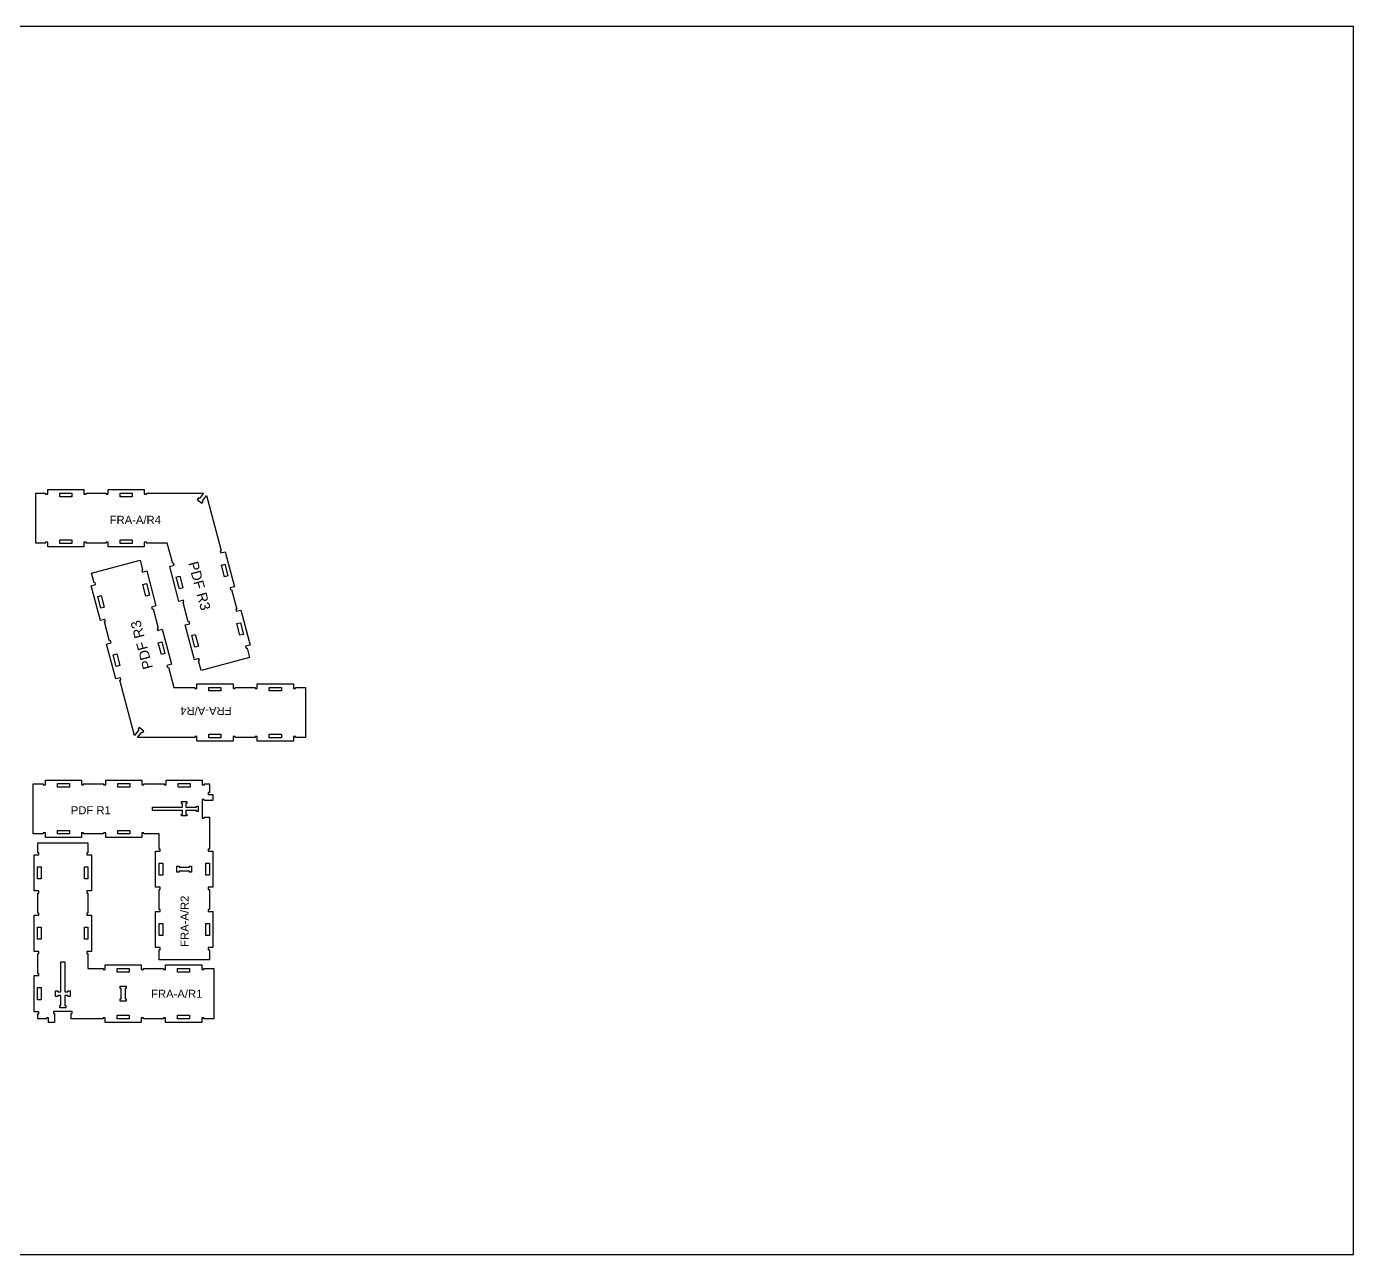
# Model space of a CAD drawing. Header units: millimetres. Extents: x -574 to 646, y -196 to 414.
# Drawn here: x -13 to 646, y -196 to 414 of the extents above; entities that cross this region are included whole.
import ezdxf

# ---------------------------------------------------------------- set-up
doc = ezdxf.new("R2010")
doc.units = ezdxf.units.MM
doc.header["$MEASUREMENT"] = 0
for name, color, linetype, true_color in [('0_SHEET_BIRCHPLY_2440X1220', 1, 'Continuous', 0xff0000), ('1_ANYTOOL_1MMDEEP_INSIDE', 2, 'Continuous', 0xffff00), ('3_ANYTOOL_CUTTHROUGH_INSID', 4, 'Continuous', 0x00ffff), ('6_ANYTOOL_CUTTHROUGH_OUTSI', 5, 'Continuous', 0x0000ff), ('Default', 18, 'Continuous', 0x000000)]:
    doc.layers.add(name, color=color, linetype=linetype, true_color=true_color)

msp = doc.modelspace()

# ---------------------------------------------------------------- linework, layer by layer
at = {"layer": '0_SHEET_BIRCHPLY_2440X1220'}
msp.add_lwpolyline([(-574.38, 413.84), (-574.38, -196.16), (645.62, -196.16), (645.62, 413.84), (-574.38, 413.84)], dxfattribs=at)
at = {"layer": '3_ANYTOOL_CUTTHROUGH_INSID'}
for points in [[(9.09, 180.28), (3.09, 180.28), (3.09, 182.08), (9.09, 182.08), (9.09, 180.28)], [(39.09, 180.28), (33.09, 180.28), (33.09, 182.08), (39.09, 182.08), (39.09, 180.28)], [(9.09, 157.08), (3.09, 157.08), (3.09, 158.88), (9.09, 158.88), (9.09, 157.08)], [(39.09, 157.08), (33.09, 157.08), (33.09, 158.88), (39.09, 158.88), (39.09, 157.08)], [(86.64, 140.89), (84.9, 140.43), (83.36, 146.23), (85.1, 146.69), (86.64, 140.89)], [(64.22, 134.94), (62.48, 134.48), (60.94, 140.28), (62.68, 140.74), (64.22, 134.94)], [(45.88, 130.9), (44.34, 136.7), (46.08, 137.16), (47.62, 131.36), (45.88, 130.9)], [(23.45, 124.95), (21.92, 130.75), (23.66, 131.21), (25.19, 125.41), (23.45, 124.95)], [(92.79, 117.69), (94.33, 111.9), (92.59, 111.43), (91.06, 117.23), (92.79, 117.69)], [(52.03, 107.7), (53.77, 108.17), (55.31, 102.37), (53.57, 101.9), (52.03, 107.7)], [(70.37, 111.74), (71.91, 105.94), (70.17, 105.48), (68.63, 111.28), (70.37, 111.74)], [(29.61, 101.75), (31.35, 102.21), (32.89, 96.42), (31.15, 95.95), (29.61, 101.75)], [(77.16, 85.56), (83.16, 85.56), (83.16, 83.76), (77.16, 83.76), (77.16, 85.56)], [(107.16, 85.56), (113.16, 85.56), (113.16, 83.76), (107.16, 83.76), (107.16, 85.56)], [(77.16, 62.36), (83.16, 62.36), (83.16, 60.56), (77.16, 60.56), (77.16, 62.36)], [(107.16, 62.36), (113.16, 62.36), (113.16, 60.56), (107.16, 60.56), (107.16, 62.36)], [(7.9, 37.73), (7.9, 35.93), (1.9, 35.93), (1.9, 37.73), (7.9, 37.73)], [(37.9, 37.73), (37.9, 35.93), (31.9, 35.93), (31.9, 37.73), (37.9, 37.73)], [(67.9, 37.73), (67.9, 35.93), (61.9, 35.93), (61.9, 37.73), (67.9, 37.73)], [(66.25, 28.78), (66.25, 27.88), (65.75, 27.88), (65.75, 26.08), (70.95, 26.08), (70.95, 26.58), (71.85, 26.58), (71.85, 23.88), (70.95, 23.88), (70.95, 24.38), (65.75, 24.38), (65.75, 22.58), (66.25, 22.58), (66.25, 21.68), (63.55, 21.68), (63.55, 22.58), (64.05, 22.58), (64.05, 24.38), (49.15, 24.38), (49.15, 26.08), (64.05, 26.08), (64.05, 27.88), (63.55, 27.88), (63.55, 28.78), (66.25, 28.78)], [(7.9, 14.53), (7.9, 12.73), (1.9, 12.73), (1.9, 14.53), (7.9, 14.53)], [(37.9, 14.53), (37.9, 12.73), (31.9, 12.73), (31.9, 14.53), (37.9, 14.53)], [(-6.1, -3.6), (-6.1, -9.6), (-7.9, -9.6), (-7.9, -3.6), (-6.1, -3.6)], [(17.1, -3.6), (17.1, -9.6), (15.3, -9.6), (15.3, -3.6), (17.1, -3.6)], [(54.2, -1.77), (54.2, -7.77), (52.4, -7.77), (52.4, -1.77), (54.2, -1.77)], [(61.25, -3.32), (62.35, -3.32), (62.35, -3.82), (67.45, -3.82), (67.45, -3.32), (68.55, -3.32), (68.55, -6.22), (67.45, -6.22), (67.45, -5.72), (62.35, -5.72), (62.35, -6.22), (61.25, -6.22), (61.25, -3.32)], [(77.4, -1.77), (77.4, -7.77), (75.6, -7.77), (75.6, -1.77), (77.4, -1.77)], [(54.2, -31.77), (54.2, -37.77), (52.4, -37.77), (52.4, -31.77), (54.2, -31.77)], [(77.4, -31.77), (77.4, -37.77), (75.6, -37.77), (75.6, -31.77), (77.4, -31.77)], [(-6.1, -33.6), (-6.1, -39.6), (-7.9, -39.6), (-7.9, -33.6), (-6.1, -33.6)], [(17.1, -33.6), (17.1, -39.6), (15.3, -39.6), (15.3, -33.6), (17.1, -33.6)], [(5.55, -50.75), (5.55, -65.65), (7.15, -65.65), (7.15, -65.15), (8.25, -65.15), (8.25, -68.05), (7.15, -68.05), (7.15, -67.55), (5.55, -67.55), (5.55, -72.55), (6.05, -72.55), (6.05, -73.65), (3.15, -73.65), (3.15, -72.55), (3.65, -72.55), (3.65, -67.55), (2.05, -67.55), (2.05, -68.05), (0.95, -68.05), (0.95, -65.15), (2.05, -65.15), (2.05, -65.65), (3.65, -65.65), (3.65, -50.75), (5.55, -50.75)], [(37.6, -54.1), (37.6, -55.9), (31.6, -55.9), (31.6, -54.1), (37.6, -54.1)], [(67.6, -54.1), (67.6, -55.9), (61.6, -55.9), (61.6, -54.1), (67.6, -54.1)], [(-6.1, -63.6), (-6.1, -69.6), (-7.9, -69.6), (-7.9, -63.6), (-6.1, -63.6)], [(36.05, -62.95), (36.05, -64.05), (35.55, -64.05), (35.55, -69.15), (36.05, -69.15), (36.05, -70.25), (33.15, -70.25), (33.15, -69.15), (33.65, -69.15), (33.65, -64.05), (33.15, -64.05), (33.15, -62.95), (36.05, -62.95)], [(37.6, -77.3), (37.6, -79.1), (31.6, -79.1), (31.6, -77.3), (37.6, -77.3)], [(67.6, -77.3), (67.6, -79.1), (61.6, -79.1), (61.6, -77.3), (67.6, -77.3)]]:
    msp.add_lwpolyline(points, dxfattribs=at)
at = {"layer": '6_ANYTOOL_CUTTHROUGH_OUTSI'}
for points in [[(89.89, 135.57), (87.66, 134.98), (87.93, 133.97), (88.42, 134.1), (90.97, 124.48), (90.49, 124.35), (90.75, 123.33), (92.98, 123.92), (97.58, 106.58), (95.36, 105.99), (95.63, 104.97), (96.11, 105.1), (97.38, 100.31), (73.27, 93.91), (72, 98.7), (72.48, 98.83), (72.21, 99.84), (69.99, 99.25), (65.38, 116.6), (67.61, 117.19), (67.34, 118.21), (66.85, 118.08), (64.3, 127.7), (64.78, 127.82), (64.52, 128.84), (62.29, 128.25), (57.69, 145.6), (59.91, 146.19), (59.64, 147.2), (59.16, 147.07), (56.5, 157.11), (46.12, 157.11), (46.12, 157.61), (45.07, 157.61), (45.07, 155.31), (27.12, 155.31), (27.12, 157.61), (26.07, 157.61), (26.07, 157.11), (16.12, 157.11), (16.12, 157.61), (15.07, 157.61), (15.07, 155.31), (-2.88, 155.31), (-2.88, 157.61), (-3.93, 157.61), (-3.93, 157.11), (-8.88, 157.11), (-8.88, 182.06), (-3.93, 182.06), (-3.93, 181.56), (-2.88, 181.56), (-2.88, 183.86), (15.07, 183.86), (15.07, 181.56), (16.12, 181.56), (16.12, 182.06), (26.07, 182.06), (26.07, 181.56), (27.12, 181.56), (27.12, 183.86), (45.07, 183.86), (45.07, 181.56), (46.12, 181.56), (46.12, 182.06), (74.52, 182.06), (72.43, 179.34), (72.04, 179.65), (71.4, 178.81), (73.66, 177.08), (74.3, 177.91), (73.9, 178.21), (75.99, 180.93), (83.27, 153.47), (82.79, 153.35), (83.06, 152.33), (85.28, 152.92), (89.89, 135.57)], [(26.36, 107.07), (28.59, 107.66), (28.32, 108.68), (27.83, 108.55), (25.28, 118.17), (25.76, 118.29), (25.49, 119.31), (23.27, 118.72), (18.67, 136.07), (20.89, 136.66), (20.62, 137.67), (20.14, 137.55), (18.87, 142.33), (42.98, 148.73), (44.25, 143.95), (43.77, 143.82), (44.04, 142.8), (46.26, 143.39), (50.87, 126.04), (48.64, 125.45), (48.91, 124.44), (49.4, 124.57), (51.95, 114.95), (51.46, 114.82), (51.73, 113.81), (53.96, 114.4), (58.56, 97.05), (56.34, 96.46), (56.61, 95.44), (57.09, 95.57), (59.75, 85.54), (70.13, 85.54), (70.13, 85.04), (71.18, 85.04), (71.18, 87.34), (89.13, 87.34), (89.13, 85.04), (90.18, 85.04), (90.18, 85.54), (100.13, 85.54), (100.13, 85.04), (101.18, 85.04), (101.18, 87.34), (119.13, 87.34), (119.13, 85.04), (120.18, 85.04), (120.18, 85.54), (125.13, 85.54), (125.13, 60.59), (120.18, 60.59), (120.18, 61.09), (119.13, 61.09), (119.13, 58.79), (101.18, 58.79), (101.18, 61.09), (100.13, 61.09), (100.13, 60.59), (90.18, 60.59), (90.18, 61.09), (89.13, 61.09), (89.13, 58.79), (71.18, 58.79), (71.18, 61.09), (70.13, 61.09), (70.13, 60.59), (41.73, 60.59), (43.82, 63.3), (44.21, 63), (44.85, 63.83), (42.59, 65.57), (41.95, 64.74), (42.35, 64.43), (40.26, 61.72), (32.98, 89.17), (33.46, 89.3), (33.19, 90.31), (30.97, 89.72), (26.36, 107.07)], [(73.87, 39.5), (73.87, 37.2), (74.92, 37.2), (74.92, 37.7), (77.37, 37.7), (77.37, 33.35), (76.87, 33.35), (76.87, 32.3), (79.17, 32.3), (79.17, 29.35), (74.82, 29.35), (74.82, 29.85), (73.77, 29.85), (73.77, 20.6), (74.82, 20.6), (74.82, 21.1), (77.37, 21.1), (77.37, 5.25), (76.87, 5.25), (76.87, 4.2), (79.17, 4.2), (79.17, -13.75), (76.87, -13.75), (76.87, -14.8), (77.37, -14.8), (77.37, -24.75), (76.87, -24.75), (76.87, -25.8), (79.17, -25.8), (79.17, -43.75), (76.87, -43.75), (76.87, -44.8), (77.37, -44.8), (77.37, -49.75), (52.42, -49.75), (52.42, -44.8), (52.92, -44.8), (52.92, -43.75), (50.62, -43.75), (50.62, -25.8), (52.92, -25.8), (52.92, -24.75), (52.42, -24.75), (52.42, -14.8), (52.92, -14.8), (52.92, -13.75), (50.62, -13.75), (50.62, 4.2), (52.92, 4.2), (52.92, 5.25), (52.42, 5.25), (52.42, 12.75), (44.92, 12.75), (44.92, 13.25), (43.87, 13.25), (43.87, 10.95), (25.92, 10.95), (25.92, 13.25), (24.87, 13.25), (24.87, 12.75), (14.92, 12.75), (14.92, 13.25), (13.87, 13.25), (13.87, 10.95), (-4.08, 10.95), (-4.08, 13.25), (-5.13, 13.25), (-5.13, 12.75), (-10.08, 12.75), (-10.08, 37.7), (-5.13, 37.7), (-5.13, 37.2), (-4.08, 37.2), (-4.08, 39.5), (13.87, 39.5), (13.87, 37.2), (14.92, 37.2), (14.92, 37.7), (24.87, 37.7), (24.87, 37.2), (25.92, 37.2), (25.92, 39.5), (43.87, 39.5), (43.87, 37.2), (44.92, 37.2), (44.92, 37.7), (54.87, 37.7), (54.87, 37.2), (55.92, 37.2), (55.92, 39.5), (73.87, 39.5)], [(17.07, 8.37), (17.07, 3.42), (16.57, 3.42), (16.57, 2.37), (18.87, 2.37), (18.87, -15.58), (16.57, -15.58), (16.57, -16.63), (17.07, -16.63), (17.07, -26.58), (16.57, -26.58), (16.57, -27.63), (18.87, -27.63), (18.87, -45.58), (16.57, -45.58), (16.57, -46.63), (17.07, -46.63), (17.07, -54.13), (24.57, -54.13), (24.57, -54.63), (25.62, -54.63), (25.62, -52.33), (43.57, -52.33), (43.57, -54.63), (44.62, -54.63), (44.62, -54.13), (54.57, -54.13), (54.57, -54.63), (55.62, -54.63), (55.62, -52.33), (73.57, -52.33), (73.57, -54.63), (74.62, -54.63), (74.62, -54.13), (79.57, -54.13), (79.57, -79.08), (74.62, -79.08), (74.62, -78.58), (73.57, -78.58), (73.57, -80.88), (55.62, -80.88), (55.62, -78.58), (54.57, -78.58), (54.57, -79.08), (44.62, -79.08), (44.62, -78.58), (43.57, -78.58), (43.57, -80.88), (25.62, -80.88), (25.62, -78.58), (24.57, -78.58), (24.57, -79.08), (8.72, -79.08), (8.72, -76.53), (9.22, -76.53), (9.22, -75.48), (-0.03, -75.48), (-0.03, -76.53), (0.47, -76.53), (0.47, -80.88), (-2.48, -80.88), (-2.48, -78.58), (-3.53, -78.58), (-3.53, -79.08), (-7.88, -79.08), (-7.88, -76.63), (-7.38, -76.63), (-7.38, -75.58), (-9.68, -75.58), (-9.68, -57.63), (-7.38, -57.63), (-7.38, -56.58), (-7.88, -56.58), (-7.88, -46.63), (-7.38, -46.63), (-7.38, -45.58), (-9.68, -45.58), (-9.68, -27.63), (-7.38, -27.63), (-7.38, -26.58), (-7.88, -26.58), (-7.88, -16.63), (-7.38, -16.63), (-7.38, -15.58), (-9.68, -15.58), (-9.68, 2.37), (-7.38, 2.37), (-7.38, 3.42), (-7.88, 3.42), (-7.88, 8.37), (17.07, 8.37)]]:
    msp.add_lwpolyline(points, dxfattribs=at)

# ---------------------------------------------------------------- texts
at = {"layer": '1_ANYTOOL_1MMDEEP_INSIDE', "char_height": 4, "line_spacing_factor": 0.963855}
for s, insert, width, attachment_point in [('\\fArial;FRA-A/R4', (27.88, 170.77), 28.5542, 1), ('\\fArial;PDF R1', (8.56, 22.49), 22.241, 7), ('\\fArial;FRA-A/R1', (48.45, -64.67), 27.7831, 1)]:
    msp.add_mtext(s, dxfattribs=dict(at, insert=insert, width=width, attachment_point=attachment_point))
at = {"layer": '1_ANYTOOL_1MMDEEP_INSIDE', "char_height": 4, "attachment_point": 1, "line_spacing_factor": 0.963855}
for s, insert, width, rotation in [('\\fArial;FRA-A/R4', (88.37, 71.87), 28.5542, 180), ('\\fArial;FRA-A/R2', (63.09, -43.36), 28.4819, 90)]:
    msp.add_mtext(s, dxfattribs=dict(at, insert=insert, width=width, rotation=rotation))
at = {"layer": 'Default', "color": 2, "true_color": 0xffff00, "char_height": 5, "width": 28.7651, "attachment_point": 7, "line_spacing_factor": 0.963855}
for insert, rotation in [((66.78, 147.32), 285), ((49.47, 95.32), 105)]:
    msp.add_mtext('\\fArial;PDF R3', dxfattribs=dict(at, insert=insert, rotation=rotation))

doc.saveas('drawing.dxf')
